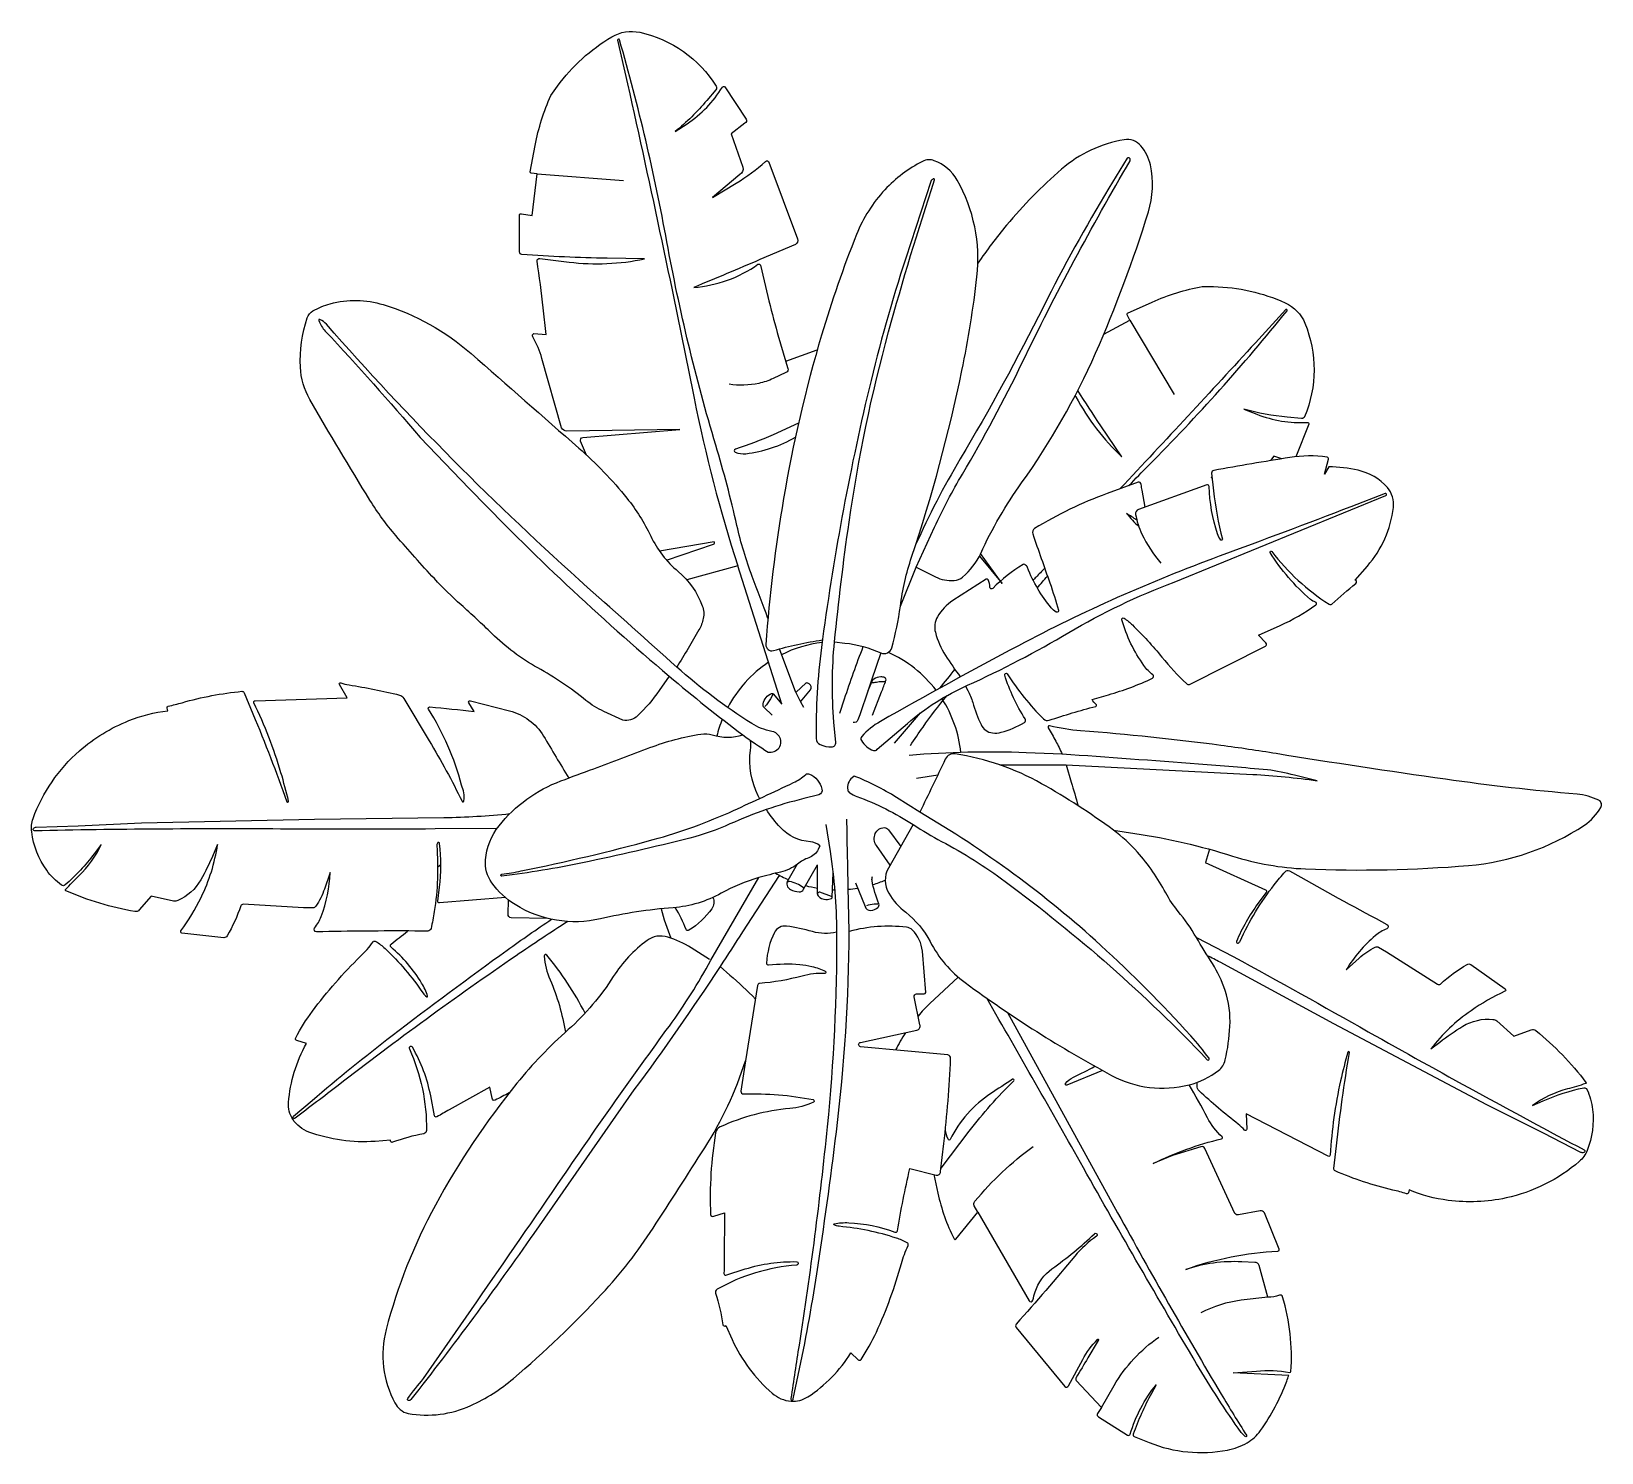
# Model space of a CAD drawing. Header units: millimetres. Extents: x 650 to 3264, y -1101 to 1264.
import ezdxf

# ---------------------------------------------------------------- set-up
doc = ezdxf.new("R2010")
doc.units = ezdxf.units.MM
doc.layers.add('ceco.net 526 - palm', color=7, linetype='Continuous')

msp = doc.modelspace()

# ---------------------------------------------------------------- linework, layer by layer
at = {"layer": 'ceco.net 526 - palm'}
for points in [[(1574.4, 559.2), (1564.5, 582.2, -0.487526), (1568, 588.5), (1729.4, 601.7), (1541.5, 599, -0.292529), (1532.7, 604.4), (1500.1, 720.1, 0.061778), (1485, 755.9, -0.443059), (1486.8, 761.5), (1507.4, 760.1), (1502.4, 804, 0.007364), (1492.1, 882.1, -0.52633), (1496.6, 886.2), (1545.3, 880.4, 0.080627), (1670.9, 885.6), (1608.4, 886.7, -0.013043), (1466.8, 892.9, -0.382135), (1462.8, 897.1), (1462.7, 958.5, -0.55326), (1466.1, 960.7), (1484.1, 958.1), (1492, 1027), (1482.2, 1028.4, -0.361602), (1480.4, 1030.4), (1488.8, 1074.5, -0.059281), (1515.1, 1157.9), (1526.1, 1173.1, -0.10296), (1616.4, 1255.3, -0.189977), (1663.1, 1262.8, -0.200711), (1790.1, 1173.3, -0.33876), (1789.6, 1167.3), (1774.4, 1149.3, -0.046781), (1721.8, 1097.6), (1741.6, 1110.7, 0.108404), (1800.4, 1171.3, -0.488435), (1804.6, 1171.8), (1840.1, 1118.3, -0.465138), (1838, 1111.4), (1814.8, 1093.8), (1834.3, 1038.2, -0.365536), (1829.6, 1026), (1784.2, 988), (1823.4, 1011.8, 0.044486), (1872.4, 1047.9, -0.523868), (1877.9, 1046.6), (1925.4, 918.8, -0.380371), (1921.9, 909.8), (1862.9, 884.5, -0.003417), (1752.8, 838.2, 0.135295), (1859.7, 876.7, -0.519127), (1863.6, 875.3), (1876.1, 823.2, 0.018251), (1909.6, 703.3, -0.404781), (1906.2, 696.6), (1885, 686.6, -0.056653), (1860.9, 678.5, -0.093395), (1811.7, 677.2, -2.621568)], [(1876.3, 287.2, -0.000067), (1850.1, 357, -0.033925), (1824.7, 441.9, 0.016999), (1789.4, 575.8, -0.027779), (1708.1, 914.1, 0.02509), (1629.2, 1250.3, 0.875781), (1626.1, 1249.8), (1642.5, 1176.8, -0.0059), (1753.4, 653.9, 0.028711), (1826, 374.8)], [(2096.6, 307.5), (2123, 372.8), (2155.2, 356.6, 0.136881), (2186.1, 350.4, 0.156085), (2200.2, 356.1, 0.112244), (2230.3, 395.5, -0.048099), (2298.5, 513.1, 0.051624), (2421.5, 728.7, 0.02871), (2509.4, 963.8, 0.129637), (2512.8, 1042, 0.123121), (2497, 1073.8, 0.26349), (2469.2, 1083.9, 0.137859), (2365, 1035, 0.040826), (2273.3, 941.6, 0.024678), (2225.7, 878.4, 5.805784)], [(1987.1, 248.3), (2004.4, 246.4, -0.079057), (2064.1, 230, 0.457923), (2082.2, 238.4, 0.036821), (2096.6, 307.5, -0.047799), (2115.4, 389.4, 0.029383), (2199.1, 699.8, 0.022944), (2224.1, 856.1, 0.159335), (2191, 1016.9, 0.175608), (2153.1, 1049.1, 0.210561), (2133.5, 1047.9, 0.086685), (2070.9, 1000.7, 0.092912), (2023.8, 926.4, 0.023089), (1965.5, 758.7, 0.029713), (1902.2, 486.7, 0.024402), (1872.8, 243.8, 0.52304), (1885.3, 233.8, -0.035589), (1966.9, 251.5, -12.993522)], [(2123, 372.8), (2153.6, 439.3, -0.025786), (2199.9, 527.5, 0.020851), (2299.6, 713.3, -0.019881), (2478.9, 1048.7, 0.812574), (2473.9, 1053.3), (2443.6, 1003.3, 0.020344), (2334.7, 806.1, -0.018292), (2196.2, 552.7, 0.029316), (2122.1, 409.7, -4.235174)], [(1989, 80.8), (1986.1, 114.9, -0.046103), (1987.1, 248.3, -0.010622), (2011.3, 447.6, -0.031463), (2077.1, 764.2, -0.012955), (2153.6, 1017, 0.685369), (2151.4, 1018.9, 0.152127), (2147.4, 1014.7), (2105.6, 887, 0.020878), (2044.5, 669.8, 0.025407), (1965.3, 239.2, 0.036761), (1956.5, 87.3, 0.288498), (1962.9, 77.5, 0.119445), (1982.6, 73.6, 0.424857), (1989, 80.8, 0.354907)], [(2435.1, 760.3), (2478.6, 783.8), (2474.1, 792.6, -0.361602), (2474.7, 795.2), (2515.7, 813.7, -0.059281), (2599.1, 839.8), (2617.9, 839.5, -0.10296), (2737.1, 812.5, -0.189977), (2769.9, 778.5, -0.200711), (2769.3, 623.1, -0.33876), (2764, 620.2), (2740.6, 622.3, -0.046781), (2668, 635.8), (2690.1, 627.1, 0.108404), (2773.5, 613.6, -0.488435), (2776.3, 610.4), (2755, 556.5)], [(1711.7, 191.4), (1695.3, 167.5, -0.052674), (1659.3, 125.1, -0.248157), (1634.5, 118.1), (1603.1, 132.5, -0.062309), (1573.2, 151, 0.042178), (1493.1, 205.1, -0.066004), (1416.9, 262, 0.01078), (1365.6, 309.9, -0.023311), (1321.2, 353.5, -0.008666), (1257.1, 425.1, -0.040384), (1213.9, 484.1, -0.006736), (1113.8, 651.9, -0.12062), (1098.2, 705.4, -0.091132), (1109.5, 787.7, -0.184484), (1118.9, 799.1, -0.064057), (1147.7, 811.1, -0.142186), (1236, 809.6, -0.105209), (1382.1, 728.2, -0.000888), (1561.5, 570.8, -0.041972), (1641.5, 487.5, -0.059123), (1681.2, 424.5, 0.10729), (1726.9, 365.5, -0.130457), (1767, 308.4, -0.140477), (1768.6, 287.2, -0.078934), (1761.5, 268.4, -0.008437), (1724.6, 206.4, -3.835405)], [(1876.7, 65, 0.676439), (1894.7, 91.5, 0.20163), (1882.6, 99.4, -0.095553), (1849.3, 112.4, -0.041719), (1724.6, 206.4, 0.000304), (1576.2, 338.9, -0.030376), (1141.3, 776.8, 0.09965), (1130.7, 784.9, 0.679953), (1128.7, 783, 0.096623), (1139.6, 765.5, -0.011056), (1297.5, 588.5), (1378.9, 503.8, 0.025941), (1711.7, 191.4, 0.014588), (1834.6, 93.4, 0.02451), (1876.7, 65, 4.566203)], [(2477, 508.4, -0.003746), (2509.8, 542, 0.02509), (2740.2, 799.2, 0.875781), (2738, 801.4), (2687.6, 746.2, -0.003662), (2462, 502.9)], [(2387.7, 658.4), (2388.9, 656.2, 0.080627), (2465.1, 556.1), (2430.2, 608, -0.006437), (2392, 666.6)], [(1927.2, 612.1), (1885.1, 593.1, -0.02969), (1822.1, 569, 0.70177), (1821.9, 563.9, 0.126447), (1839.3, 561.5, 0.104556), (1922.1, 589.2, 1.333517)], [(2204.8, 174.5), (2208.7, 167.5, -0.05097), (2217, 147.5, 0.034535), (2230.9, 110.6, 0.261751), (2250, 96.8, 0.093474), (2264.4, 97.8, 0.070724), (2303, 114.1, 0.423001), (2304.4, 120, -0.066214), (2270.3, 193, -0.8756), (2274.6, 195, 0.053687), (2334.8, 120.1, 0.282324), (2344.2, 117.9, -0.012252), (2421.7, 141, 0.617233), (2422.4, 144.3, -0.106683), (2415.7, 152.4), (2442.8, 160.2, 0.040391), (2516.2, 187.8, 0.562218), (2516.8, 193.6, -0.073808), (2502.1, 208.8, -0.086826), (2465.2, 285, -0.709284), (2469.1, 287.8, -0.037709), (2482.7, 276.5, -0.027748), (2532, 222.9, 0.027055), (2572.6, 178.8, 0.259379), (2577.8, 177.4), (2704.2, 241.1, 0.518507), (2705, 246.6), (2692.7, 259.7), (2728.6, 275.6, 0.051525), (2788.1, 309.7, 0.627663), (2787.3, 314.5, -0.109161), (2779, 318.9, -0.075538), (2712.2, 396.9, -0.95367), (2714.8, 398.7, 0.087028), (2810.1, 310.9, 0.342799), (2814.9, 311.3, -0.020473), (2854.9, 345.6, 0.651166), (2853.5, 351), (2873.8, 374.4, 0.148921), (2917.3, 472, 0.213743), (2907.1, 505.1, 0.160153), (2858.3, 533.9, 0.048131), (2809.8, 539.8), (2802.3, 527.2), (2809.2, 552.2, 0.454182), (2806.8, 555.8, 0.073998), (2744.8, 555.1, 0.004227), (2618.1, 533.7, 0.37601), (2614.6, 529.3), (2617.9, 499.9, 0.032684), (2632.5, 419, -0.794406), (2630.1, 417.8, -0.096877), (2624.4, 428.1, -0.06897), (2610.4, 506.9, 0.479895), (2606.7, 509.6), (2492.9, 468.5, 0.362109), (2488.2, 460.5, 0.070363), (2498.6, 427.7, 0.066737), (2530.3, 379.2, 5.725757)], [(2504.3, 472.6), (2499, 500.6, -0.024285), (2497.6, 510.4, 0.456719), (2492.5, 514.1), (2440.6, 495.1, 0.049565), (2320.1, 437, 0.353323), (2316.9, 427.9, 0.000172), (2345.4, 346.4, -0.014208), (2359.9, 301, -0.664001), (2356.1, 298, -0.097153), (2347.8, 304.8, -0.078444), (2308.2, 371.9, 0.169708), (2303.7, 377.1, 0.272349), (2300.9, 377.1, 0.062004), (2250.3, 337.4, -0.679649), (2245.5, 339.4, 0.128944), (2242.7, 351.5, 0.384675), (2239.4, 352.7), (2184.2, 317.1, 0.118027), (2158.3, 290, 0.200489), (2154.9, 264.2, 0.076305), (2171.8, 225.7, 0.015493), (2196.3, 189.9, -8.363343)], [(2058.1, 69.5), (2108.4, 112.6, -0.071027), (2208.2, 176, 0.027508), (2377, 263.8, -0.044037), (2552.2, 347.7), (2904.6, 491.7, 0.963389), (2903.4, 495.2), (2846.2, 473.1, -0.003927), (2627.1, 390.7, 0.033497), (2293.1, 241.9, 0.00798), (2063.3, 115.8, 0.080112), (2032.5, 90.9, 0.325002), (2031.7, 84.1, 0.185582), (2052, 67.7, 0.317009), (2058.1, 69.5, 1.027381)], [(2490.2, 451, -0.000578), (2473.2, 461.9, 0.034489), (2493.3, 440.4)], [(1707.6, 384.4), (1785.7, 410.8, 0.569095), (1786.6, 415), (1695.9, 399.3)], [(2336.8, 370.9, -0.00023), (2322.4, 355.9, 0.00068), (2317.7, 350.9, 0.00068)], [(2324.7, 338, -0.00207), (2341.4, 357.9)], [(1930.6, 148.3), (1946.8, 168.5, 0.456854), (1945, 178.4, 0.109469), (1940.1, 180), (1922.6, 164), (1895.3, 236.6, 0)], [(1996, 129.4), (2003.8, 153.3, -0.01378), (2034.9, 240.5, -10.061294)], [(2064.1, 230), (2048.6, 184.3, -0.0017), (2026.1, 118.8, -0.364142), (2018, 114, 0.074253)], [(2050.5, 126.5), (2065.4, 165.1, -0.002738), (2072.7, 183.9, 0.396298), (2070.8, 188.7, 0.127971), (2064, 190, 0.125742), (2052.6, 186.2, 0.121507), (2049, 182.4, 0.530591), (2049.7, 180.9, 0.098483), (2056.7, 181.4, -0.083486), (2066.5, 182.2, 0.169009), (2072.7, 183.9, 1.163707)], [(2187.2, 202.7, 0.004042), (2161.8, 171, 0.004042)], [(1439.4, -177.1), (1329.6, -186.1, -0.487711), (1326.7, -183), (1329.5, -160.1, 0.058128), (1329.9, -87.5, 0.706893), (1326.1, -86.6, 0.164436), (1325, -91, -0.059334), (1321, -200.7, -0.018731), (1315.6, -228.6, -0.335597), (1310.2, -233), (1288.6, -232.9, 0.007291), (1125.1, -234.4, -0.63693), (1121.8, -227.9, 0.07851), (1132.8, -208.7, 0.081044), (1147.5, -135.5), (1138.2, -163, -0.070366), (1123.7, -191.8, -0.22711), (1118.8, -194.5), (1103.5, -194.2), (1003, -188.4, 0.335485), (999, -191.1, -0.046703), (976.2, -241.1, -0.283167), (970.8, -244.1), (901, -236.4, -0.576324), (899.3, -232.7, 0.04349), (932.9, -177, 0.07684), (960.3, -89.2), (953, -106.2, -0.027857), (932.2, -147.8, -0.16207), (894, -182.2, -0.125069), (887.2, -183.3), (850, -175), (830, -197.9, -0.262473), (822.5, -200.6, -0.059857), (707.8, -165.9, -0.514733), (707.4, -163.8, -0.014738), (729.4, -141.2, 0.092383), (766.6, -88.9), (754.9, -104.4, -0.051194), (706.6, -156.3, -0.34878), (700.6, -156.6, -0.082048), (675.9, -131.8, -0.122943), (650.9, -68, -0.120463), (653.3, -45.6, -0.126202), (730.4, 66.9, -0.084735), (812.4, 117.2, -0.067884), (877.7, 133.5), (876.3, 138.2, -0.438599), (878.2, 141.4, 0.0192), (901.3, 147.1, -0.046374), (1000.8, 166, -0.349638), (1004.5, 163.6), (1019.2, 128.3, -0.012449), (1075.7, -17.7, 0.946053), (1078.4, -16.9, 0.01377), (1065.8, 30.5, 0.040474), (1020.7, 146.9, -0.523442), (1022.6, 150.3), (1176.1, 155.3), (1163, 177.2, -0.69027), (1165.2, 180, 0.037725), (1179.2, 176.7, -0.021048), (1263, 159.8, -0.226272), (1270, 154.1), (1312.6, 83.4, -0.022437), (1367.1, -17, 0.757553), (1370.4, -16.4, 0.123933), (1366.4, 9.9, 0.075446), (1311.3, 136.5, -0.623335), (1313.5, 140.1, -0.001798), (1387.3, 132.6), (1378.4, 147.1, -0.770082), (1381.1, 149.9), (1446, 133.6, -0.199451), (1502.7, 91.6, 0.001214), (1544.7, 21.7, -5.170804)], [(1883.3, 126.1), (1870.2, 138.9, -0.255944), (1868.2, 145.3, -0.247187), (1882.4, 162.6, -0.409706), (1884.9, 161.6), (1899.4, 144.8)], [(1884.9, 161.6), (1880.5, 153.5, -0.078346), (1870.8, 140.8, -76.706408)], [(2113.3, 75.9, -0.000067), (2134.4, 106.6, -0.025182), (2174.3, 158.8, -0.025182)], [(2451.1, -65), (2487, -70.4, -0.03906), (2649.6, -108.2, 0.066151), (2770.7, -129.5, 0.031419), (3042.2, -123.8, 0.126424), (3235, -56.7, 0.115577), (3262.5, -27.3, 0.432842), (3258.9, -15.4, 0.093973), (3222.8, -5.3, -0.013699), (3003.7, 19.6, -0.004973), (2722.3, 62.3, 0.007427), (2630, 75.9, 0.01328), (2396.7, 100.3, -0.041305), (2345.1, 108.6, 0.66703), (2342.8, 105.4, -0.014089), (2355.3, 83.2, -0.013321), (2365.9, 61.5), (2306.2, 63.8, 0.030388), (2111.3, 59.3, -2.192184)], [(1962.7, -91.4), (1959.8, -97.3, -0.198108), (1944.1, -111.1, 0.087135), (1925.5, -121.4, -0.116222), (1897.4, -134.8, 0.016026), (1861, -144.1, 0.056741), (1798.6, -170, -0.107463), (1718.6, -194.1, 0.036785), (1597.4, -212.7, -0.198348), (1455.6, -189, -0.097988), (1416.7, -152.6, -0.179078), (1406.2, -114.5, -0.146954), (1428.7, -58, -0.13716), (1531.7, 16.9, -0.00036), (1586.3, 37.2, 0.002247), (1679.9, 72.3, -0.052214), (1764.8, 94.8, -0.112928), (1783.7, 93.4, 0.148626), (1834.6, 93.4, 3.709829)], [(1862.5, -12.3, -0.005125), (1860.2, -8, -0.156493), (1847.4, 68.3, 0.092505), (1846.8, 84.6)], [(2118, -55.8), (2076.7, -128.4, 0.271056), (2077.2, -169.8, 0.092285), (2105.6, -201.8, -0.108113), (2146, -250.5, 0.114734), (2204.5, -318.8, 0.035249), (2448.2, -473.2, 0.188689), (2577.1, -488.9, 0.100157), (2626.1, -465.1, 0.176761), (2637.4, -447.5, 0.041944), (2645.1, -391.7, 0.092814), (2637.1, -331.7, 0.061745), (2616, -287.2, -0.007241), (2589.3, -243.6, 0.038103), (2558.9, -200.2, -0.049925), (2538.3, -169.3, 0.059441), (2491.4, -101.8, 0.052), (2451.1, -65, 0.031253), (2331.7, 12.3, 0.090079), (2188.1, 61.9, 0.330654), (2171.4, 53.1, -0.000186), (2129.1, -35.3), (2090, -10.6, 0.047633), (2019.8, 24.9, 4.881512)], [(2372.5, 43.5), (2683.2, 27.7, -0.023868), (2790.3, 17.1), (2752.5, 26.5, 0.022387), (2707.6, 35.5, -0.001481), (2593, 45, 0.000291), (2365.9, 61.5, -1.898614)], [(1961.2, -6.3), (1936, -12.5, 0.045861), (1813, -54.8, -0.0433), (1746.1, -78.2, -0.011357), (1567.7, -119.4, -0.019766), (1433.5, -141.7, -0.994213), (1433.1, -138.5, 0.015969), (1465.8, -133, 0.016343), (1685.2, -80.8, 0.040552), (1819.2, -32.3, 0.003813), (1918.6, 14, 0.068851), (1939.1, 27.5, -0.294518), (1945.3, 28.4, -0.226149), (1966.2, 3.4, -0.383997), (1961.2, -6.3, -0.635252)], [(2262.1, 43.6), (2372.5, 43.5), (2380.9, 15, 0.000945), (2392.6, -24.5, -3.067174)], [(2019.8, 24.9), (2016.4, 22.2, 0.267045), (2009, 2.2, 0.215135), (2012.5, -3.2, 0.051467), (2024.2, -8.9, -0.055346), (2118, -55.8, 0.020718), (2165.3, -83.7, -0.036058), (2271, -150.5, -0.043565), (2607.5, -447.1, 0.935765), (2610.3, -444.8, 0.026848), (2579.8, -407.2, 0.023661), (2430.1, -256.8, 0.052949), (2129.1, -35.3, -58.367811)], [(1425.4, -62.4), (1322.4, -63.1, -0.003227), (1065.2, -63.2, 0.006737), (655.7, -66.2, -0.691581), (654, -62.1, -0.154346), (658.6, -59.9), (728, -57.6), (833.9, -53.1), (1121.6, -47), (1336.9, -44, 0.022267), (1446.8, -37.6, 7.921521)], [(1990.5, -234.9, -0.126359), (1950.4, -233.9, 0.033479), (1907.2, -224.8, 0.32617), (1886.9, -235.6, 0.099153), (1873.8, -286.2, 0.466188), (1877.3, -289.4, -0.049341), (1929.3, -288.4, -0.046134), (1949.5, -291.9, -0.038705), (1971.7, -299.7, -0.825662), (1970.8, -303.6, 0.07556), (1933.3, -307.9, -0.046627), (1862.1, -320.2, 0.381695), (1859, -323.5), (1838.8, -449), (1831.4, -499.2, 0.467886), (1835.7, -504.1, -0.057235), (1951.3, -513.5, -0.727471), (1951.9, -517.8, -0.084946), (1912.8, -528.3, 0.083126), (1796.9, -558.8, 0.249963), (1789.2, -568.7, 0.053388), (1780.9, -704.8, 0.566477), (1786, -707.6), (1804.1, -702.1), (1803.5, -779.4, -0.008443), (1803, -803.1, 0.504495), (1806.3, -805.7), (1838.6, -795.4, -0.08401), (1924.1, -783.3, -0.950527), (1924.2, -788.9, 0.110355), (1791.6, -829.2, 0.355902), (1789, -835.8, -0.040644), (1801.3, -888.1, 0.613781), (1805.9, -889.6), (1816.6, -912.8, 0.105446), (1883.3, -1002.1, 0.161781), (1914.7, -1015.4, 0.166299), (1942.7, -1008.2, 0.107446), (2014.4, -935), (2026.5, -946.6, 0.467111), (2031.3, -946, 0.037985), (2056.7, -900.4, 0.040959), (2098.4, -786.1, -0.04591), (2109.5, -756.5, 0.402209), (2108, -751.7, 0.044103), (2090.2, -744.1, 0.056276), (1994.7, -724.4, -0.10004), (1986.5, -721.9, -0.702984), (1986.7, -720.2, -0.062136), (2010.6, -718.4, -0.077892), (2087.6, -734.2, 0.469108), (2091.6, -731.9, -0.010842), (2112.2, -628.3), (2156.4, -639, 0.472352), (2163.7, -633.4), (2169.1, -586.4, 0.017629), (2180.3, -444.9, 0.3635), (2175.9, -439.1), (2030.3, -425.4, -0.929035), (2030.5, -418.4), (2124.2, -398, 0.469233), (2129, -389), (2119.7, -342.7, -0.429161), (2123.5, -337.3), (2136.5, -337.5, 0.38577), (2138.9, -335.4), (2133.2, -266.5, 0.18265), (2116.5, -231.2, 0.164842), (2106.7, -226.6, 0.092858), (2011.6, -233.5), (2009.9, -160, -0.001694), (2007.6, -46.5)], [(1962.7, -91.4, 0.180109), (1946.8, -84.4, -0.194021), (1897, -60.7, -0.039393), (1873.6, -30.8)], [(1972.8, -55.7), (1979.8, -100.8, -0.037435), (1990.5, -234.9, -0.026226), (1974.8, -558.7, -0.013655), (1928, -922.3, 0.001514), (1914.4, -1011, 0.536188), (1917.2, -1013.5, 0.37032), (1918.4, -1011.7), (1926.8, -972.1, 0.014047), (1957.5, -803.6, 0.00753), (1990.2, -567.2, 0.028991), (2011.6, -233.5, 0.078845)], [(2079.5, -123.3), (2056.7, -90.5, -0.261061), (2054.8, -70.8, -0.292181), (2069.6, -60.9, -0.233788), (2076.9, -64.3), (2097.3, -92.1)], [(1925.1, -121.7), (1909.2, -148.7, 0.43586), (1913.8, -163.9, 0.093619), (1928.1, -167.9, 0.329791), (1935.7, -163.3, 0.341202), (1934.9, -160.5, 0.114146), (1912.3, -150.6, 0.336629), (1907.8, -152.9, 1.676256)], [(2604, -118.9), (2704.3, -164.4, -0.487711), (2705.3, -168.6), (2691.7, -187.3, 0.058128), (2656, -250.5, 0.706893), (2658.9, -253.1, 0.164436), (2662, -249.8, -0.059334), (2718.9, -155.9, -0.018731), (2737.2, -134.2, -0.335597), (2744.1, -132.9), (2762.9, -143.5, 0.007291), (2906.5, -221.8, -0.63693), (2906.1, -229.1, 0.07851), (2887.2, -240.6, 0.081044), (2838.7, -297.4), (2860.2, -277.9, -0.070366), (2886.9, -259.8, -0.22711), (2892.5, -259.7), (2905.7, -267.4), (2990.7, -321.5, 0.335485), (2995.5, -321.1, -0.046703), (3039.7, -288.5, -0.283167), (3046, -288.5), (3103.2, -329.2, -0.576324), (3102.8, -333.3, 0.04349), (3046.4, -365.5, 0.07684), (2979.7, -428.9), (2994.4, -417.7, -0.027857), (3032.8, -391.4, -0.16207), (3082.9, -380, -0.125069), (3089.3, -382.3), (3117.8, -407.7), (3146.5, -397.4, -0.262473), (3154.3, -398.7, -0.059857), (3237.6, -484.8, -0.514733), (3237, -486.8, -0.014738), (3206.7, -495.8, 0.092383), (3148.7, -523.4), (3166.5, -515.6, -0.051194), (3234, -493.8, -0.34878), (3239.3, -496.5, -0.082048), (3248.8, -530.1, -0.122943), (3239.7, -598.1, -0.120463), (3226.6, -616.4, -0.126202), (3104.6, -677.2, -0.084735), (3008.4, -681.2, -0.067884), (2943.4, -663.7), (2942.3, -668.4, -0.438599), (2939.2, -670.3, 0.0192), (2916.2, -664, -0.046374), (2820.1, -632.1, -0.349638), (2818, -628.2), (2822.3, -590.2, -0.012449), (2844, -435.2, 0.946053), (2841.3, -434.6, 0.01377), (2829.3, -482.1, 0.040474), (2812, -605.7, -0.523442), (2808.6, -607.8), (2672.2, -537.4), (2673, -562.9, -0.69027), (2669.6, -564.3, 0.037725), (2659, -554.6, -0.021048), (2594, -499, -0.226272), (2590.7, -490.7), (2590.5, -484.7)], [(1894.7, -140.6), (1834.1, -234.3, -0.001), (1796.5, -292, -0.015298), (1653.3, -497.4), (1486.7, -736.1, -0.013944), (1282, -1012.8, -0.277298), (1278, -1014.3, -0.556523), (1276.8, -1011.1, -0.015188), (1303, -977.8), (1391.7, -849.9, 0.001732), (1534.9, -642, -0.007781), (1712.2, -391, 0.035031), (1781.1, -281.4), (1861, -144.1)], [(2021.9, -152.8), (2037.9, -192.3, 0.312193), (2047.3, -198.5, 0.176527), (2059.4, -193.7, 0.316539), (2060.8, -187.9, -0.048204), (2049.5, -148.8, -0.171049), (2050.5, -142.4, 0.658942)], [(1509.5, -211.9), (1449, -210.9, -0.461653), (1443.9, -204.6), (1444.5, -181.3)], [(1784.8, -177, -0.260911), (1782.7, -195.9, -0.099153), (1744.6, -231.7, -0.466188), (1740.1, -230.3, 0.03851), (1722.1, -193.8)], [(1981.9, -175.2), (1962.7, -168.4, 0.451226), (1958.6, -170.7, 0.247198), (1959.6, -174.5, 0.193801), (1972.8, -180.5, 0.125016), (1982.2, -178.6, 0.680375), (1981.9, -175.2, -0.25652)], [(1698.5, -196, 0.033074), (1714.6, -244.7)], [(2059, -188.2), (2053.3, -188.5, 0.071186), (2040.1, -191.1, -29.618751)], [(1445.8, -502.2, -0.010394), (1422.1, -514.4, -0.566477), (1417.3, -511.2), (1413.4, -492.8), (1345.9, -530.4, 0.008443), (1325.4, -542.2, -0.504495), (1321.5, -540.6), (1315, -507.3, 0.08401), (1284.6, -426.5, 0.950527), (1279.5, -429.1, -0.110355), (1307.9, -564.8, -0.355902), (1303.4, -570.2, 0.040644), (1251.6, -584.6, -0.613781), (1248.1, -581.2), (1222.6, -583, -0.105446), (1112.2, -567.5, -0.161781), (1085.5, -546.3, -0.166299), (1078.4, -518.3, -0.107446), (1108.1, -420.2), (1092.1, -415.1, -0.467111), (1090.3, -410.7, -0.037985), (1118.1, -366.5, -0.040959), (1198.3, -275, 0.04591), (1219, -251, -0.402209), (1223.8, -250.1, -0.044103), (1239, -262, -0.056276), (1302.2, -336.3, 0.10004), (1308.3, -342.3, 0.702984), (1309.8, -341.2, 0.062136), (1299.9, -319.5, 0.077892), (1249, -259.6, -0.469108), (1249.1, -255, 0.003587), (1276.2, -232.9, 0.003587)], [(1543.1, -217.1, 0.008343), (1457.1, -274.1, 0.013655), (1160.8, -489.9, -0.001514), (1089.5, -544.4, -0.536188), (1085.9, -543.2, -0.37032), (1086.9, -541.3), (1117.7, -514.8, -0.014047), (1250.6, -407, -0.00753), (1442.3, -264.7, -0.007785), (1516, -213.4, -0.007785)], [(1779.1, -280.1), (1748.6, -261, 0.064836), (1709.4, -243, 0.237997), (1675, -248.7, 0.093488), (1618.9, -308.7, -0.069971), (1543.9, -397, 0.040766), (1458.4, -486.4, 0.04606), (1322.7, -689.3, 0.060123), (1240.8, -896.2, 0.190918), (1255.5, -1018.3, 0.086375), (1264.3, -1029.4, 0.139562), (1277.7, -1035.9, 0.15132), (1381.7, -1022.7, 0.069695), (1452.6, -977.6, 0.029082), (1599.9, -836.8, 0.043654), (1685, -727.6, 0.001809), (1771, -593.8, 0.06513), (1838.8, -449, 0.043888)], [(2589.3, -243.6), (2650.7, -275.4, -0.003227), (2875.4, -400.5, 0.006737), (3234.6, -597.2, -0.691581), (3234, -601.7, -0.154346), (3228.9, -601.3), (3167.2, -569.6), (3072.5, -522), (2818.2, -387.3), (2628.7, -285, 0.004777), (2607.8, -274, 0.004777)], [(1571.8, -369.7, 0.05716), (1508.1, -272.9, 0.727471), (1504, -274.6, 0.084946), (1513.6, -313.9, -0.062946), (1539.1, -401.3)], [(1796.5, -292), (1813, -306.2, -0.019677), (1855.5, -346.2, -19.297758)], [(2192.9, -309.6), (2145.9, -353.5, 0.027088), (2126, -374.4, 0.027088)], [(2275.1, -368.6), (2458.1, -701.8, 0.008405), (2630.7, -1003.8, 0.007548), (2672.7, -1072.1, -0.830263), (2670.5, -1074.2, -0.079813), (2663.8, -1067.4, -0.020648), (2589.7, -953.2, -0.005452), (2401.3, -627.2, 0.002277), (2240.4, -344.7, -0.005602)], [(2105.1, -402.2, 0.031083), (2088.8, -430.9)], [(2432.9, -464.9), (2373.5, -489.5, -0.76498), (2371.6, -486.9, -0.120076), (2384.9, -476, 0.012344), (2420.5, -458, 166.946268)], [(2152.5, -638), (2159.2, -669.3, 0.064931), (2186, -745.2, 0.449088), (2188.8, -745.9), (2225.3, -700.8), (2310.9, -848.3, 0.671608), (2317.1, -847.4, -0.013642), (2321.1, -833.3, -0.162996), (2348.8, -795.2, 0.035047), (2419.7, -736.7, -1.07651), (2423.1, -740.8, 0.065427), (2387, -774, -0.00726), (2289.4, -887.2, 0.402515), (2289.6, -892.8), (2370.5, -990.9, 0.604622), (2376.4, -989.7), (2400.1, -945.9, -0.070576), (2424.7, -912.7, -1.148248), (2426, -914.4), (2408.6, -943.5, 0.001383), (2389.3, -976.1, 0.276553), (2389.4, -980.9), (2431.2, -1025.8), (2424.7, -1036.1, 0.462032), (2426.3, -1041.2), (2474.9, -1071.8, 0.49775), (2479.3, -1070.2, -0.100297), (2522.6, -988), (2514.7, -1002.4, 0.040794), (2484, -1070.5, 0.438956), (2486, -1074.4), (2510.5, -1084.2, 0.142942), (2640.9, -1096.9, 0.086535), (2673.7, -1084.6, 0.103929), (2695.9, -1064.4, 0.068372), (2739.6, -982, 0.004477), (2743, -972.4), (2650.6, -968.4), (2689.2, -965.2, -0.062219), (2744.6, -967.4, 0.411924), (2746.7, -965.9, 0.090789), (2732.6, -841.6, 0.452801), (2727.4, -839.2, -0.134298), (2708.2, -842.2), (2693.6, -789.6, 0.344398), (2686.7, -784.5), (2664.8, -783.5, 0.091891), (2571.7, -796.1, -0.073092), (2724.9, -765.6, 0.477702), (2727.2, -762.5), (2702.4, -701.9, 0.390736), (2695.5, -698.6), (2659.6, -705.4, -0.305817), (2653.5, -702.8), (2603.2, -594.8, 0.383781), (2596.8, -592.1), (2549.7, -606.8), (2517.6, -619.9, -0.054916), (2631.1, -578.7, 0.597395), (2632, -575.5, -0.08553), (2607.7, -543.7, 0.015098), (2577.1, -488.9, 0.705524)], [(2164.3, -627.8), (2211.4, -566, -0.036039), (2285.3, -482.2, 0.90986), (2283.2, -479.6, -0.001309), (2247.3, -503.4, 0.132428), (2179.4, -580, -0.591267), (2176.7, -580.1, -0.120509), (2171.6, -563.7, 0.785822)], [(2225.3, -700.8), (2219.7, -690.5, -0.308119), (2220.5, -682.7, -0.058968), (2317.5, -591.3, 2.382629)], [(2708.2, -842.2), (2663.9, -847.5, 0.093242), (2596.8, -868.6, -8.918526)], [(2431.2, -1025.8), (2452.4, -989.2, -0.111934), (2527, -908.8, 6.391428)]]:
    msp.add_lwpolyline(points, format="xyb", dxfattribs=at)
for points in [[(1492, 1027), (1635.7, 1016.4)], [(2478.6, 783.8), (2552.2, 659.9)], [(1905.8, 715.4), (1958.4, 734.2)], [(2731.7, 553), (2718.2, 557.3), (2712.8, 549.9)], [(2615.5, 521.5), (2613.9, 521.9), (2615.5, 521.2)], [(2228.2, 391.1), (2265.8, 345.6), (2230.2, 395.2)], [(1899.4, 144.8), (1826, 374.8), (1741, 351.8)], [(1922.6, 164), (1930.6, 148.3), (1935.6, 139.4)], [(2048.9, 182.3), (2042.6, 166.6)], [(2086.6, 79.8), (2130.2, 130.1)], [(2158.8, 26.7), (2123.7, 21)], [(2611.1, -96.8), (2604.5, -119.1)], [(1326.6, -126.1), (1331.8, -122.4)], [(1935.7, -163.3), (1958.6, -122.9)], [(1958.5, -171.6), (1958.6, -122.9)], [(1983.2, -176.8), (1984.6, -136.2)]]:
    msp.add_lwpolyline(points, dxfattribs=at)
for start, end in [(97.0834, 116.7155), (123.705, 152.0959), (37.3687, 65.7898), (6.0451, 32.6523), (158.0438, 166.2582), (240.1372, 246.6677), (286.6103, 292.6104), (255.198, 260.7085), (267.7271, 268.757), (275.0347, 279.3489)]:
    msp.add_arc((1991.9, 42.4), 206.6, start, end, dxfattribs=at)

doc.saveas('drawing.dxf')
